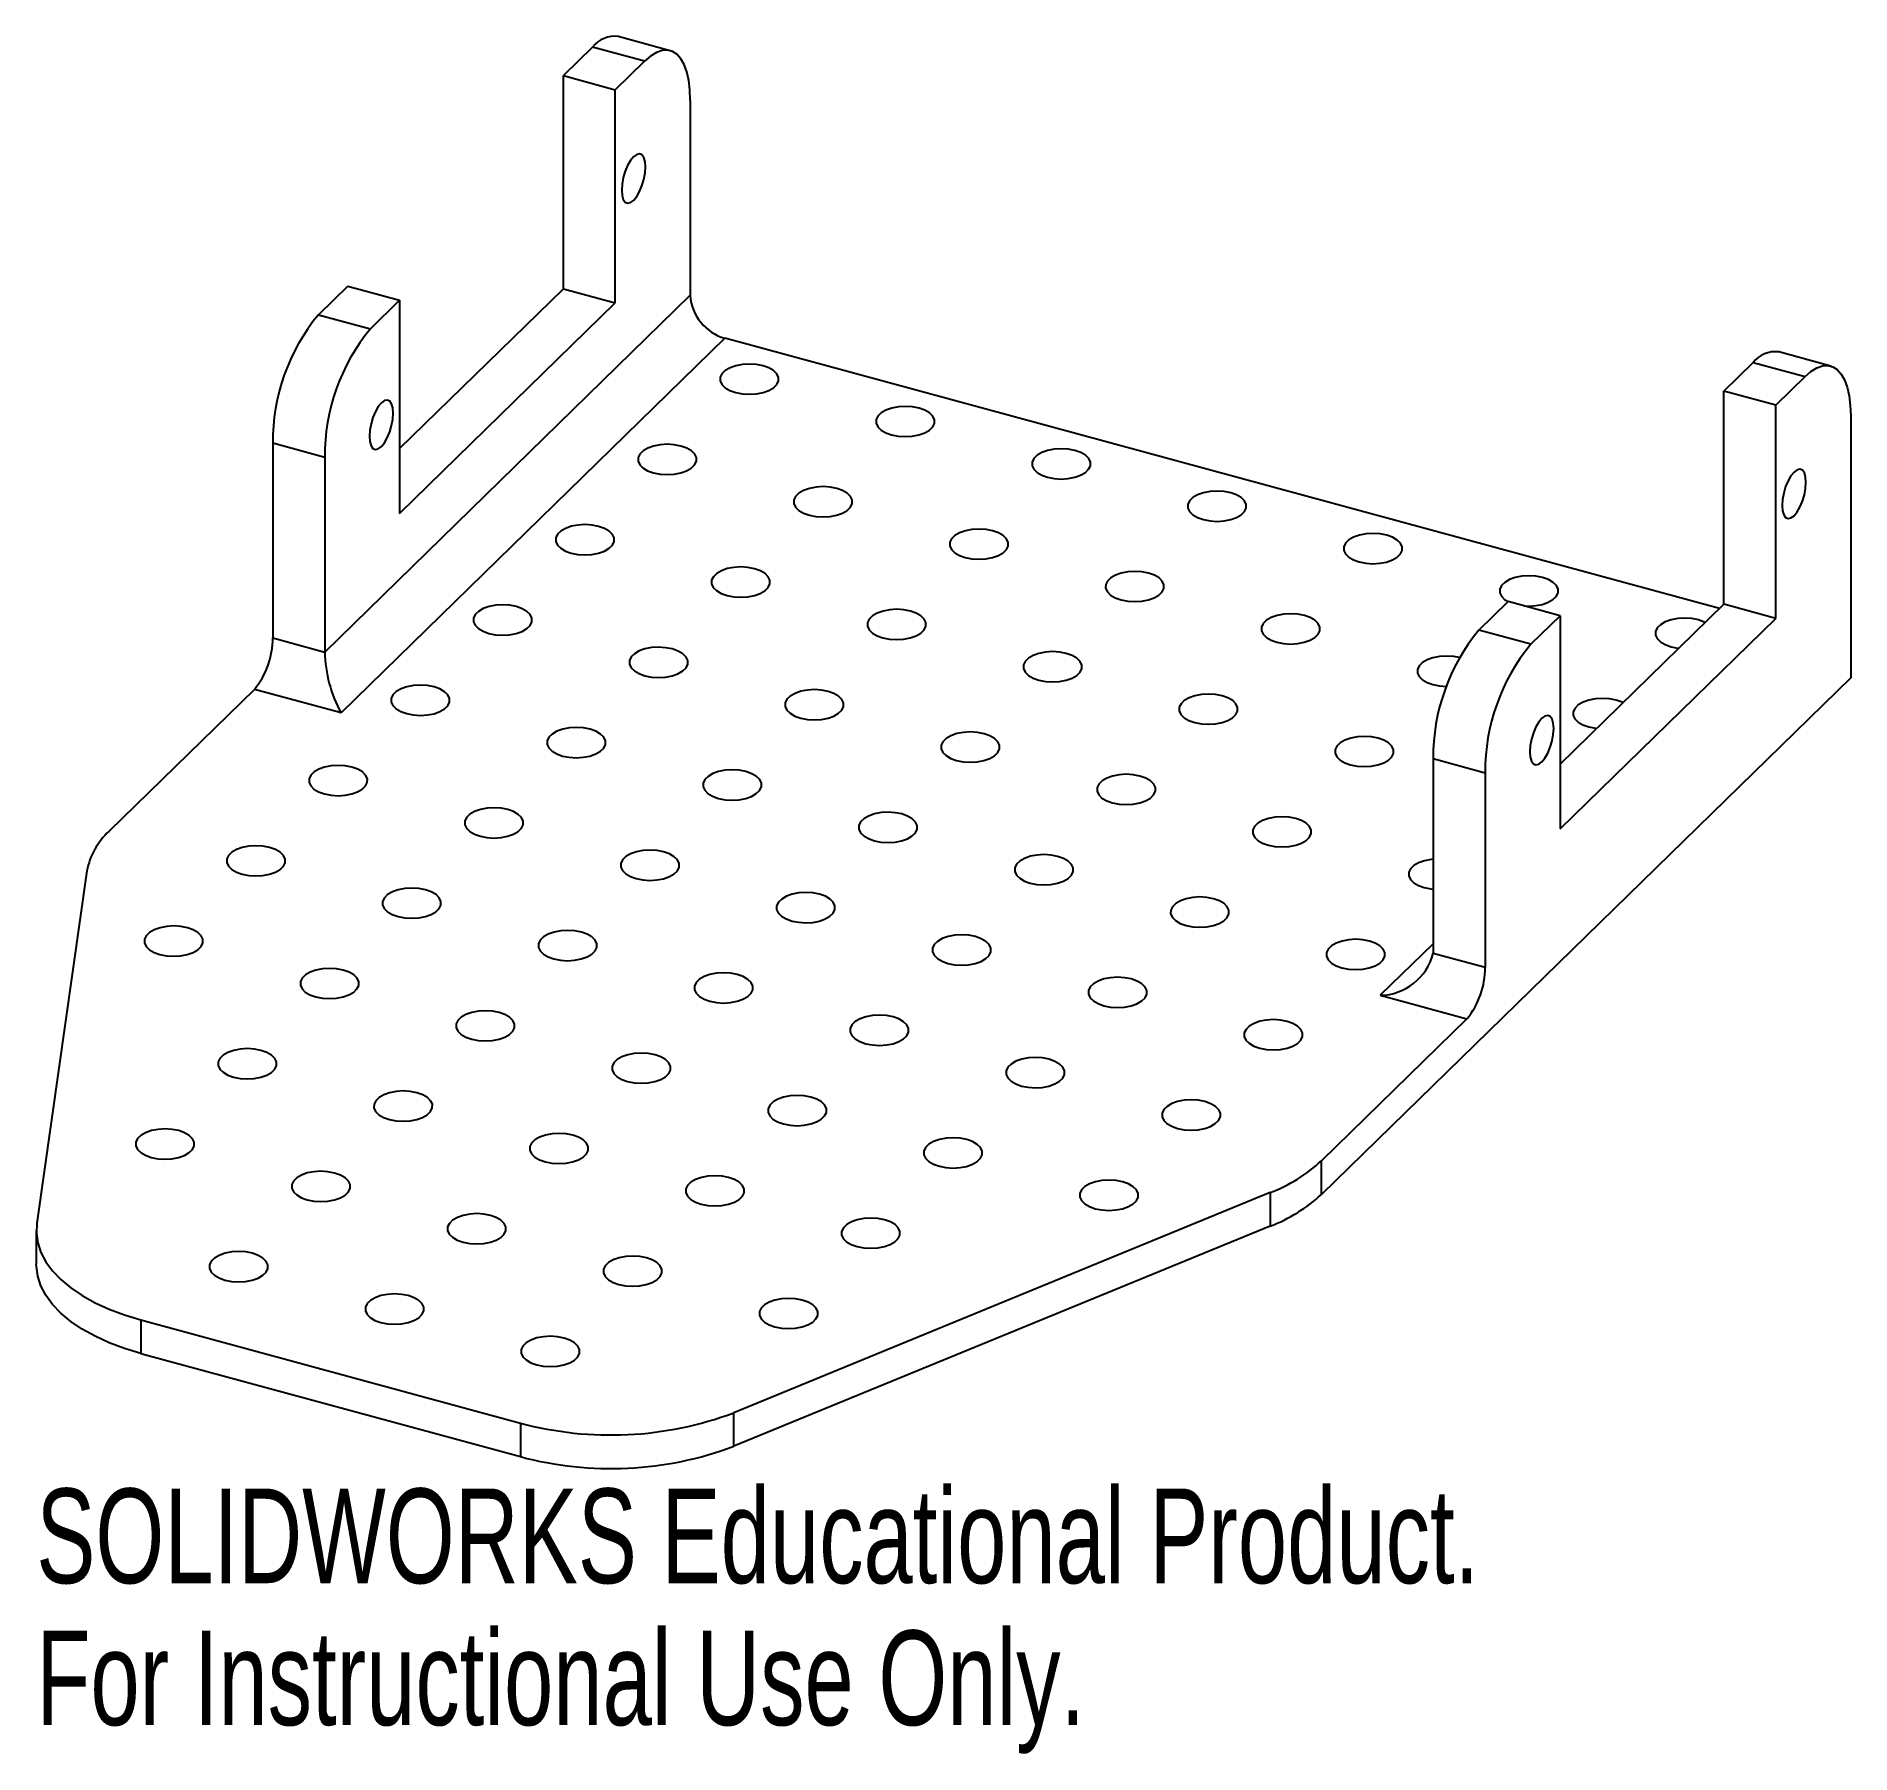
# Paper-space layout '_Trimetric' of a CAD drawing. Header units: millimetres. Extents: x -15.7 to 77, y -58.6 to 29.1.
import ezdxf

# ---------------------------------------------------------------- set-up
doc = ezdxf.new("R2010")
doc.units = ezdxf.units.MM
doc.styles.add('SLDTEXTSTYLE0', font='TXT', dxfattribs={"width": 0.7})

psp = doc.layouts.new('_Trimetric')

# ---------------------------------------------------------------- linework, layer by layer
at = {"color": 7, "linetype": 'Continuous', "lineweight": 25}
for p, q in [((16.697, 28.398), (14.043, 29.119)), ((12.732, 28.58), (11.239, 27.122)), ((15.385, 27.858), (12.732, 28.58)), ((13.892, 26.401), (15.385, 27.858)), ((11.239, 27.122), (13.892, 26.401)), ((11.239, 16.236), (11.239, 27.122)), ((13.892, 15.515), (13.892, 26.401)), ((17.719, 25.85), (17.719, 15.907)), ((0.225, 16.372), (-1.269, 14.914)), ((-0.949, -2.313), (17.719, 15.907)), ((0.225, 16.372), (2.878, 15.651)), ((2.878, 8.076), (11.239, 16.236)), ((11.239, 16.236), (13.892, 15.515)), ((-1.269, 14.914), (1.384, 14.193)), ((1.384, 14.193), (2.878, 15.651)), ((2.878, 15.651), (2.878, 4.765)), ((2.878, 4.765), (13.892, 15.515)), ((19.488, 13.712), (-0.114, -5.419)), ((70.269, -0.089), (19.488, 13.712)), ((75.953, 12.293), (73.299, 13.014)), ((70.495, 11.017), (71.988, 12.475)), ((71.988, 12.475), (74.641, 11.754)), ((74.641, 11.754), (73.148, 10.296)), ((73.148, 10.296), (70.495, 11.017)), ((70.495, 0.131), (70.495, 11.017)), ((73.148, -0.59), (73.148, 10.296)), ((76.975, 9.746), (76.975, -3.626)), ((-0.949, 7.63), (-3.602, 8.351)), ((-3.602, 8.351), (-3.602, -1.592)), ((-0.949, 7.63), (-0.949, -2.313)), ((57.987, -1.19), (59.481, 0.267)), ((62.134, -0.454), (59.481, 0.267)), ((62.134, -8.029), (70.495, 0.131)), ((73.148, -0.59), (70.495, 0.131)), ((62.134, -0.454), (60.64, -1.911)), ((62.134, -0.454), (62.134, -11.34)), ((62.134, -11.34), (73.148, -0.59)), ((-3.602, -1.592), (-0.949, -2.313)), ((60.64, -1.911), (57.987, -1.19)), ((76.975, -3.626), (49.949, -30.004)), ((-4.536, -4.218), (-11.96, -11.464)), ((-0.114, -5.419), (-4.536, -4.218)), ((55.654, -7.754), (58.307, -8.475)), ((55.654, -7.754), (55.654, -17.697)), ((58.307, -8.475), (58.307, -18.418)), ((-13.089, -13.491), (-15.649, -31.484)), ((58.307, -18.418), (55.654, -17.697)), ((52.951, -19.841), (57.374, -21.043)), ((57.374, -21.043), (49.949, -28.29)), ((49.949, -30.004), (49.949, -28.29)), ((47.337, -29.914), (19.943, -41.157)), ((47.337, -29.914), (47.337, -31.628)), ((-15.676, -31.86), (-15.676, -33.575)), ((47.337, -31.628), (19.943, -42.871)), ((-10.343, -36.416), (9.044, -41.684)), ((-10.343, -36.416), (-10.343, -38.13)), ((-10.343, -38.13), (9.044, -43.399)), ((9.044, -41.684), (9.044, -43.399)), ((19.943, -42.871), (19.943, -41.157))]:
    psp.add_line(p, q, dxfattribs=at)
at = {"color": 8, "linetype": 'Continuous', "lineweight": 25}
psp.add_line((55.654, -17.204), (52.951, -19.841), dxfattribs=at)
at = {"color": 7, "linetype": 'Continuous', "lineweight": 25, "flags": 128}
for points in [[(17.719, 25.85), (17.699, 26.39), (17.639, 26.882), (17.541, 27.317), (17.406, 27.688), (17.237, 27.989), (17.035, 28.214), (16.806, 28.359), (16.552, 28.423), (16.278, 28.404), (15.989, 28.302), (15.69, 28.119), (15.385, 27.858)], [(15.432, 22.461), (15.411, 22.729), (15.351, 22.939), (15.254, 23.076), (15.129, 23.13), (14.982, 23.098), (14.825, 22.983), (14.668, 22.792), (14.522, 22.538), (14.396, 22.238), (14.3, 21.913), (14.239, 21.585), (14.219, 21.277), (14.239, 21.008), (14.3, 20.799), (14.396, 20.662), (14.522, 20.608), (14.668, 20.639), (14.825, 20.755), (14.982, 20.946), (15.129, 21.2), (15.254, 21.5), (15.351, 21.825), (15.411, 22.152), (15.432, 22.461)], [(20.041, 10.941), (20.379, 10.875), (20.737, 10.852), (21.096, 10.874), (21.435, 10.939), (21.733, 11.045), (21.973, 11.184), (22.142, 11.349), (22.229, 11.53), (22.23, 11.716), (22.144, 11.897), (21.977, 12.062), (21.738, 12.201), (21.441, 12.308), (21.103, 12.374), (20.744, 12.397), (20.385, 12.375), (20.047, 12.309), (19.749, 12.204), (19.508, 12.065), (19.339, 11.9), (19.252, 11.719), (19.251, 11.533), (19.337, 11.352), (19.504, 11.187), (19.744, 11.047), (20.041, 10.941)], [(74.641, 11.754), (74.946, 12.015), (75.245, 12.197), (75.534, 12.299), (75.808, 12.319), (76.062, 12.255), (76.291, 12.109), (76.493, 11.884), (76.662, 11.583), (76.797, 11.212), (76.895, 10.777), (76.955, 10.286), (76.975, 9.746)], [(2.551, 9.889), (2.53, 10.157), (2.47, 10.367), (2.373, 10.503), (2.248, 10.558), (2.101, 10.526), (1.944, 10.411), (1.787, 10.22), (1.641, 9.966), (1.515, 9.666), (1.419, 9.341), (1.358, 9.013), (1.338, 8.705), (1.358, 8.436), (1.419, 8.227), (1.515, 8.09), (1.641, 8.036), (1.787, 8.067), (1.944, 8.182), (2.101, 8.374), (2.248, 8.628), (2.373, 8.928), (2.47, 9.252), (2.53, 9.58), (2.551, 9.889)], [(28, 8.778), (28.338, 8.711), (28.697, 8.688), (29.056, 8.711), (29.395, 8.776), (29.693, 8.882), (29.933, 9.021), (30.102, 9.185), (30.189, 9.366), (30.19, 9.552), (30.104, 9.733), (29.937, 9.898), (29.698, 10.038), (29.401, 10.144), (29.063, 10.211), (28.704, 10.234), (28.345, 10.212), (28.006, 10.146), (27.708, 10.04), (27.468, 9.901), (27.299, 9.737), (27.212, 9.556), (27.211, 9.37), (27.297, 9.189), (27.464, 9.024), (27.703, 8.884), (28, 8.778)], [(15.84, 6.842), (16.178, 6.775), (16.537, 6.752), (16.896, 6.774), (17.235, 6.84), (17.533, 6.945), (17.773, 7.084), (17.942, 7.249), (18.029, 7.43), (18.03, 7.616), (17.944, 7.797), (17.777, 7.962), (17.538, 8.102), (17.241, 8.208), (16.903, 8.274), (16.544, 8.297), (16.185, 8.275), (15.846, 8.21), (15.548, 8.104), (15.308, 7.965), (15.139, 7.8), (15.052, 7.62), (15.051, 7.433), (15.137, 7.252), (15.304, 7.087), (15.543, 6.948), (15.84, 6.842)], [(35.96, 6.614), (36.298, 6.548), (36.657, 6.525), (37.016, 6.547), (37.354, 6.613), (37.652, 6.718), (37.893, 6.857), (38.062, 7.022), (38.149, 7.203), (38.15, 7.389), (38.064, 7.57), (37.897, 7.735), (37.657, 7.875), (37.36, 7.981), (37.022, 8.047), (36.664, 8.07), (36.305, 8.048), (35.966, 7.983), (35.668, 7.877), (35.428, 7.738), (35.259, 7.573), (35.172, 7.393), (35.171, 7.206), (35.257, 7.025), (35.424, 6.86), (35.663, 6.721), (35.96, 6.614)], [(74.688, 6.356), (74.667, 6.625), (74.607, 6.834), (74.51, 6.971), (74.385, 7.025), (74.238, 6.994), (74.081, 6.879), (73.924, 6.687), (73.778, 6.433), (73.652, 6.134), (73.556, 5.809), (73.495, 5.481), (73.475, 5.172), (73.495, 4.904), (73.556, 4.694), (73.652, 4.558), (73.778, 4.503), (73.924, 4.535), (74.081, 4.65), (74.238, 4.841), (74.385, 5.095), (74.51, 5.395), (74.607, 5.72), (74.667, 6.048), (74.688, 6.356)], [(23.8, 4.678), (24.138, 4.612), (24.497, 4.589), (24.856, 4.611), (25.194, 4.677), (25.492, 4.782), (25.733, 4.921), (25.902, 5.086), (25.989, 5.267), (25.99, 5.453), (25.904, 5.634), (25.737, 5.799), (25.497, 5.939), (25.2, 6.045), (24.862, 6.111), (24.504, 6.134), (24.145, 6.112), (23.806, 6.046), (23.508, 5.941), (23.268, 5.802), (23.099, 5.637), (23.012, 5.456), (23.011, 5.27), (23.097, 5.089), (23.264, 4.924), (23.503, 4.784), (23.8, 4.678)], [(43.92, 4.451), (44.258, 4.385), (44.617, 4.362), (44.976, 4.384), (45.314, 4.45), (45.612, 4.555), (45.853, 4.694), (46.021, 4.859), (46.109, 5.04), (46.109, 5.226), (46.024, 5.407), (45.856, 5.572), (45.617, 5.712), (45.32, 5.818), (44.982, 5.884), (44.623, 5.907), (44.264, 5.885), (43.926, 5.819), (43.628, 5.714), (43.387, 5.575), (43.219, 5.41), (43.131, 5.229), (43.131, 5.043), (43.216, 4.862), (43.384, 4.697), (43.623, 4.557), (43.92, 4.451)], [(11.64, 2.742), (11.978, 2.675), (12.337, 2.653), (12.696, 2.675), (13.034, 2.74), (13.332, 2.846), (13.573, 2.985), (13.742, 3.15), (13.829, 3.33), (13.83, 3.517), (13.744, 3.698), (13.577, 3.863), (13.337, 4.002), (13.04, 4.108), (12.702, 4.175), (12.344, 4.198), (11.984, 4.176), (11.646, 4.11), (11.348, 4.005), (11.108, 3.865), (10.939, 3.701), (10.852, 3.52), (10.851, 3.334), (10.936, 3.153), (11.104, 2.988), (11.343, 2.848), (11.64, 2.742)], [(31.76, 2.515), (32.098, 2.448), (32.457, 2.426), (32.816, 2.448), (33.154, 2.513), (33.452, 2.619), (33.693, 2.758), (33.861, 2.923), (33.949, 3.103), (33.949, 3.29), (33.864, 3.471), (33.696, 3.636), (33.457, 3.775), (33.16, 3.881), (32.822, 3.948), (32.463, 3.971), (32.104, 3.949), (31.766, 3.883), (31.468, 3.778), (31.227, 3.638), (31.059, 3.474), (30.971, 3.293), (30.971, 3.107), (31.056, 2.926), (31.224, 2.761), (31.463, 2.621), (31.76, 2.515)], [(51.88, 2.288), (52.218, 2.221), (52.576, 2.199), (52.936, 2.221), (53.274, 2.286), (53.572, 2.392), (53.812, 2.531), (53.981, 2.696), (54.068, 2.876), (54.069, 3.063), (53.983, 3.244), (53.816, 3.409), (53.577, 3.548), (53.28, 3.654), (52.942, 3.721), (52.583, 3.744), (52.224, 3.722), (51.886, 3.656), (51.588, 3.551), (51.347, 3.411), (51.178, 3.247), (51.091, 3.066), (51.09, 2.88), (51.176, 2.699), (51.343, 2.534), (51.583, 2.394), (51.88, 2.288)], [(19.6, 0.579), (19.938, 0.512), (20.297, 0.489), (20.656, 0.511), (20.994, 0.577), (21.292, 0.682), (21.533, 0.822), (21.701, 0.986), (21.789, 1.167), (21.789, 1.353), (21.704, 1.534), (21.536, 1.699), (21.297, 1.839), (21, 1.945), (20.662, 2.012), (20.303, 2.034), (19.944, 2.012), (19.606, 1.947), (19.308, 1.841), (19.067, 1.702), (18.899, 1.537), (18.811, 1.357), (18.811, 1.17), (18.896, 0.99), (19.064, 0.824), (19.303, 0.685), (19.6, 0.579)], [(39.72, 0.352), (40.058, 0.285), (40.416, 0.262), (40.775, 0.284), (41.114, 0.35), (41.412, 0.455), (41.652, 0.595), (41.821, 0.759), (41.908, 0.94), (41.909, 1.126), (41.823, 1.307), (41.656, 1.472), (41.417, 1.612), (41.12, 1.718), (40.782, 1.785), (40.423, 1.807), (40.064, 1.785), (39.726, 1.72), (39.428, 1.614), (39.187, 1.475), (39.018, 1.31), (38.931, 1.13), (38.93, 0.943), (39.016, 0.763), (39.183, 0.597), (39.423, 0.458), (39.72, 0.352)], [(60.297, 0.045), (60.536, 0.035), (60.895, 0.057), (61.234, 0.123), (61.532, 0.228), (61.772, 0.368), (61.941, 0.532), (62.028, 0.713), (62.029, 0.899), (61.943, 1.08), (61.776, 1.245), (61.537, 1.385), (61.24, 1.491), (60.902, 1.558), (60.543, 1.58), (60.184, 1.558), (59.845, 1.493), (59.547, 1.387), (59.307, 1.248), (59.138, 1.083), (59.051, 0.903), (59.05, 0.716), (59.136, 0.536), (59.303, 0.37), (59.476, 0.263)], [(7.44, -1.358), (7.778, -1.424), (8.137, -1.447), (8.496, -1.425), (8.834, -1.359), (9.132, -1.254), (9.373, -1.115), (9.541, -0.95), (9.629, -0.769), (9.629, -0.583), (9.544, -0.402), (9.376, -0.237), (9.137, -0.097), (8.84, 0.009), (8.502, 0.075), (8.143, 0.098), (7.784, 0.076), (7.446, 0.01), (7.148, -0.095), (6.907, -0.234), (6.739, -0.399), (6.651, -0.58), (6.65, -0.766), (6.736, -0.947), (6.904, -1.112), (7.143, -1.252), (7.44, -1.358)], [(27.56, -1.585), (27.898, -1.651), (28.256, -1.674), (28.615, -1.652), (28.954, -1.586), (29.252, -1.481), (29.492, -1.342), (29.661, -1.177), (29.748, -0.996), (29.749, -0.81), (29.663, -0.629), (29.496, -0.464), (29.257, -0.324), (28.96, -0.218), (28.622, -0.152), (28.263, -0.129), (27.904, -0.151), (27.566, -0.217), (27.268, -0.322), (27.027, -0.461), (26.858, -0.626), (26.771, -0.807), (26.77, -0.993), (26.856, -1.174), (27.023, -1.339), (27.263, -1.479), (27.56, -1.585)], [(47.679, -1.812), (48.017, -1.878), (48.376, -1.901), (48.735, -1.879), (49.074, -1.813), (49.372, -1.708), (49.612, -1.569), (49.781, -1.404), (49.868, -1.223), (49.869, -1.037), (49.783, -0.856), (49.616, -0.691), (49.377, -0.551), (49.08, -0.445), (48.742, -0.379), (48.383, -0.356), (48.024, -0.378), (47.685, -0.444), (47.387, -0.549), (47.147, -0.688), (46.978, -0.853), (46.891, -1.034), (46.89, -1.22), (46.976, -1.401), (47.143, -1.566), (47.382, -1.706), (47.679, -1.812)], [(69.541, -0.799), (69.496, -0.778), (69.199, -0.672), (68.862, -0.606), (68.503, -0.583), (68.144, -0.605), (67.805, -0.671), (67.507, -0.776), (67.267, -0.915), (67.098, -1.08), (67.011, -1.261), (67.01, -1.447), (67.096, -1.628), (67.263, -1.793), (67.502, -1.933), (67.799, -2.039), (67.799, -2.039)], [(15.4, -3.521), (15.737, -3.587), (16.096, -3.61), (16.455, -3.588), (16.794, -3.523), (17.092, -3.417), (17.332, -3.278), (17.501, -3.113), (17.588, -2.933), (17.589, -2.746), (17.503, -2.565), (17.336, -2.4), (17.097, -2.261), (16.8, -2.154), (16.462, -2.088), (16.103, -2.065), (15.744, -2.087), (15.406, -2.153), (15.108, -2.258), (14.867, -2.397), (14.698, -2.562), (14.611, -2.743), (14.61, -2.929), (14.696, -3.11), (14.863, -3.275), (15.103, -3.415), (15.4, -3.521)], [(35.519, -3.748), (35.857, -3.814), (36.216, -3.837), (36.575, -3.815), (36.914, -3.75), (37.212, -3.644), (37.452, -3.505), (37.621, -3.34), (37.708, -3.16), (37.709, -2.973), (37.623, -2.792), (37.456, -2.627), (37.217, -2.488), (36.92, -2.381), (36.582, -2.315), (36.223, -2.292), (35.864, -2.314), (35.525, -2.38), (35.227, -2.485), (34.987, -2.624), (34.818, -2.789), (34.731, -2.97), (34.73, -3.156), (34.816, -3.337), (34.983, -3.502), (35.222, -3.642), (35.519, -3.748)], [(56.98, -2.593), (56.701, -2.542), (56.343, -2.519), (55.984, -2.541), (55.645, -2.607), (55.347, -2.712), (55.107, -2.851), (54.938, -3.016), (54.851, -3.197), (54.85, -3.383), (54.936, -3.564), (55.103, -3.729), (55.342, -3.869), (55.639, -3.975)], [(67.799, -2.039), (68.137, -2.105), (68.196, -2.112)], [(3.24, -5.457), (3.577, -5.524), (3.936, -5.547), (4.295, -5.524), (4.634, -5.459), (4.932, -5.353), (5.172, -5.214), (5.341, -5.05), (5.428, -4.869), (5.429, -4.683), (5.343, -4.502), (5.176, -4.337), (4.937, -4.197), (4.64, -4.091), (4.302, -4.024), (3.943, -4.001), (3.584, -4.023), (3.246, -4.089), (2.948, -4.195), (2.707, -4.334), (2.538, -4.498), (2.451, -4.679), (2.45, -4.865), (2.536, -5.046), (2.703, -5.211), (2.943, -5.351), (3.24, -5.457)], [(23.359, -5.684), (23.697, -5.751), (24.056, -5.774), (24.415, -5.752), (24.754, -5.686), (25.052, -5.58), (25.292, -5.441), (25.461, -5.277), (25.548, -5.096), (25.549, -4.91), (25.463, -4.729), (25.296, -4.564), (25.057, -4.424), (24.76, -4.318), (24.422, -4.251), (24.063, -4.228), (23.704, -4.25), (23.365, -4.316), (23.067, -4.422), (22.827, -4.561), (22.658, -4.725), (22.571, -4.906), (22.57, -5.092), (22.656, -5.273), (22.823, -5.438), (23.062, -5.578), (23.359, -5.684)], [(43.479, -5.911), (43.817, -5.978), (44.176, -6.001), (44.535, -5.979), (44.873, -5.913), (45.171, -5.807), (45.412, -5.668), (45.581, -5.504), (45.668, -5.323), (45.669, -5.137), (45.583, -4.956), (45.416, -4.791), (45.176, -4.651), (44.879, -4.545), (44.541, -4.478), (44.183, -4.455), (43.824, -4.477), (43.485, -4.543), (43.187, -4.649), (42.947, -4.788), (42.778, -4.952), (42.691, -5.133), (42.69, -5.319), (42.776, -5.5), (42.943, -5.665), (43.182, -5.805), (43.479, -5.911)], [(55.639, -3.975), (55.977, -4.041), (56.334, -4.064)], [(61.807, -6.216), (61.786, -5.947), (61.726, -5.738), (61.629, -5.601), (61.504, -5.547), (61.357, -5.578), (61.2, -5.693), (61.043, -5.885), (60.897, -6.139), (60.771, -6.438), (60.675, -6.763), (60.614, -7.091), (60.594, -7.4), (60.614, -7.668), (60.675, -7.878), (60.771, -8.014), (60.897, -8.069), (61.043, -8.037), (61.2, -7.922), (61.357, -7.731), (61.504, -7.477), (61.629, -7.177), (61.726, -6.852), (61.786, -6.524), (61.807, -6.216)], [(65.341, -4.899), (65.296, -4.878), (64.999, -4.772), (64.661, -4.705), (64.302, -4.682), (63.943, -4.704), (63.605, -4.77), (63.307, -4.876), (63.066, -5.015), (62.898, -5.179), (62.81, -5.36), (62.81, -5.546), (62.895, -5.727), (63.063, -5.892), (63.302, -6.032), (63.599, -6.138), (63.599, -6.138)], [(11.199, -7.621), (11.537, -7.687), (11.896, -7.71), (12.255, -7.688), (12.594, -7.622), (12.892, -7.517), (13.132, -7.378), (13.301, -7.213), (13.388, -7.032), (13.389, -6.846), (13.303, -6.665), (13.136, -6.5), (12.897, -6.36), (12.599, -6.254), (12.262, -6.188), (11.903, -6.165), (11.544, -6.187), (11.205, -6.252), (10.907, -6.358), (10.667, -6.497), (10.498, -6.662), (10.411, -6.842), (10.41, -7.029), (10.496, -7.21), (10.663, -7.375), (10.902, -7.514), (11.199, -7.621)], [(31.319, -7.848), (31.657, -7.914), (32.016, -7.937), (32.375, -7.915), (32.713, -7.849), (33.011, -7.744), (33.252, -7.605), (33.421, -7.44), (33.508, -7.259), (33.509, -7.073), (33.423, -6.892), (33.256, -6.727), (33.016, -6.587), (32.719, -6.481), (32.381, -6.415), (32.023, -6.392), (31.664, -6.414), (31.325, -6.479), (31.027, -6.585), (30.787, -6.724), (30.618, -6.889), (30.531, -7.069), (30.53, -7.256), (30.616, -7.437), (30.783, -7.602), (31.022, -7.741), (31.319, -7.848)], [(63.599, -6.138), (63.937, -6.205), (63.996, -6.212)], [(51.439, -8.075), (51.777, -8.141), (52.136, -8.164), (52.495, -8.142), (52.833, -8.076), (53.131, -7.971), (53.372, -7.832), (53.54, -7.667), (53.628, -7.486), (53.628, -7.3), (53.543, -7.119), (53.375, -6.954), (53.136, -6.814), (52.839, -6.708), (52.501, -6.642), (52.142, -6.619), (51.783, -6.641), (51.445, -6.706), (51.147, -6.812), (50.906, -6.951), (50.738, -7.116), (50.65, -7.296), (50.65, -7.483), (50.735, -7.664), (50.903, -7.829), (51.142, -7.968), (51.439, -8.075)], [(-0.961, -9.557), (-0.623, -9.623), (-0.264, -9.646), (0.095, -9.624), (0.434, -9.558), (0.732, -9.453), (0.972, -9.314), (1.141, -9.149), (1.228, -8.968), (1.229, -8.782), (1.143, -8.601), (0.976, -8.436), (0.737, -8.296), (0.439, -8.19), (0.102, -8.124), (-0.257, -8.101), (-0.616, -8.123), (-0.955, -8.189), (-1.253, -8.294), (-1.493, -8.433), (-1.662, -8.598), (-1.749, -8.779), (-1.75, -8.965), (-1.664, -9.146), (-1.497, -9.311), (-1.258, -9.451), (-0.961, -9.557)], [(19.159, -9.784), (19.497, -9.85), (19.856, -9.873), (20.215, -9.851), (20.553, -9.785), (20.851, -9.68), (21.092, -9.541), (21.261, -9.376), (21.348, -9.195), (21.349, -9.009), (21.263, -8.828), (21.096, -8.663), (20.856, -8.523), (20.559, -8.417), (20.221, -8.351), (19.863, -8.328), (19.503, -8.35), (19.165, -8.416), (18.867, -8.521), (18.627, -8.66), (18.458, -8.825), (18.371, -9.006), (18.37, -9.192), (18.456, -9.373), (18.623, -9.538), (18.862, -9.678), (19.159, -9.784)], [(39.279, -10.011), (39.617, -10.077), (39.976, -10.1), (40.335, -10.078), (40.673, -10.012), (40.971, -9.907), (41.212, -9.768), (41.38, -9.603), (41.468, -9.422), (41.468, -9.236), (41.383, -9.055), (41.215, -8.89), (40.976, -8.75), (40.679, -8.644), (40.341, -8.578), (39.982, -8.555), (39.623, -8.577), (39.285, -8.643), (38.987, -8.748), (38.746, -8.887), (38.578, -9.052), (38.49, -9.233), (38.49, -9.419), (38.575, -9.6), (38.743, -9.765), (38.982, -9.905), (39.279, -10.011)], [(6.999, -11.72), (7.337, -11.787), (7.696, -11.809), (8.055, -11.787), (8.393, -11.722), (8.691, -11.616), (8.932, -11.477), (9.101, -11.312), (9.188, -11.132), (9.189, -10.945), (9.103, -10.765), (8.936, -10.599), (8.696, -10.46), (8.399, -10.354), (8.061, -10.287), (7.703, -10.264), (7.343, -10.286), (7.005, -10.352), (6.707, -10.457), (6.467, -10.597), (6.298, -10.761), (6.211, -10.942), (6.21, -11.128), (6.295, -11.309), (6.463, -11.474), (6.702, -11.614), (6.999, -11.72)], [(27.119, -11.947), (27.457, -12.014), (27.816, -12.036), (28.175, -12.014), (28.513, -11.949), (28.811, -11.843), (29.052, -11.704), (29.22, -11.539), (29.308, -11.359), (29.308, -11.172), (29.223, -10.992), (29.055, -10.826), (28.816, -10.687), (28.519, -10.581), (28.181, -10.514), (27.822, -10.491), (27.463, -10.513), (27.125, -10.579), (26.827, -10.684), (26.586, -10.824), (26.418, -10.988), (26.33, -11.169), (26.33, -11.355), (26.415, -11.536), (26.583, -11.701), (26.822, -11.841), (27.119, -11.947)], [(47.239, -12.174), (47.577, -12.241), (47.935, -12.263), (48.294, -12.241), (48.633, -12.176), (48.931, -12.07), (49.171, -11.931), (49.34, -11.766), (49.427, -11.586), (49.428, -11.399), (49.342, -11.219), (49.175, -11.053), (48.936, -10.914), (48.639, -10.808), (48.301, -10.741), (47.942, -10.718), (47.583, -10.74), (47.245, -10.806), (46.947, -10.911), (46.706, -11.051), (46.537, -11.215), (46.45, -11.396), (46.449, -11.582), (46.535, -11.763), (46.702, -11.928), (46.942, -12.068), (47.239, -12.174)], [(-5.161, -13.656), (-4.823, -13.723), (-4.464, -13.746), (-4.105, -13.724), (-3.767, -13.658), (-3.469, -13.553), (-3.228, -13.413), (-3.059, -13.249), (-2.972, -13.068), (-2.971, -12.882), (-3.057, -12.701), (-3.224, -12.536), (-3.464, -12.396), (-3.761, -12.29), (-4.099, -12.223), (-4.457, -12.201), (-4.817, -12.223), (-5.155, -12.288), (-5.453, -12.394), (-5.693, -12.533), (-5.862, -12.698), (-5.949, -12.878), (-5.95, -13.065), (-5.865, -13.245), (-5.697, -13.411), (-5.458, -13.55), (-5.161, -13.656)], [(14.959, -13.883), (15.297, -13.95), (15.656, -13.973), (16.015, -13.951), (16.353, -13.885), (16.651, -13.78), (16.892, -13.64), (17.06, -13.476), (17.148, -13.295), (17.148, -13.109), (17.063, -12.928), (16.895, -12.763), (16.656, -12.623), (16.359, -12.517), (16.021, -12.45), (15.662, -12.428), (15.303, -12.45), (14.965, -12.515), (14.667, -12.621), (14.426, -12.76), (14.258, -12.925), (14.17, -13.105), (14.169, -13.292), (14.255, -13.472), (14.423, -13.638), (14.662, -13.777), (14.959, -13.883)], [(35.079, -14.11), (35.417, -14.177), (35.775, -14.2), (36.134, -14.178), (36.473, -14.112), (36.771, -14.007), (37.011, -13.867), (37.18, -13.703), (37.267, -13.522), (37.268, -13.336), (37.182, -13.155), (37.015, -12.99), (36.776, -12.85), (36.479, -12.744), (36.141, -12.677), (35.782, -12.655), (35.423, -12.677), (35.085, -12.742), (34.787, -12.848), (34.546, -12.987), (34.377, -13.152), (34.29, -13.332), (34.289, -13.519), (34.375, -13.699), (34.542, -13.865), (34.782, -14.004), (35.079, -14.11)], [(55.654, -12.892), (55.543, -12.904), (55.204, -12.969), (54.906, -13.075), (54.666, -13.214), (54.497, -13.379), (54.41, -13.559), (54.409, -13.746), (54.495, -13.926), (54.662, -14.092), (54.901, -14.231), (55.198, -14.337)], [(2.799, -15.82), (3.137, -15.886), (3.496, -15.909), (3.855, -15.887), (4.193, -15.821), (4.491, -15.716), (4.732, -15.577), (4.9, -15.412), (4.988, -15.231), (4.988, -15.045), (4.903, -14.864), (4.735, -14.699), (4.496, -14.559), (4.199, -14.453), (3.861, -14.387), (3.502, -14.364), (3.143, -14.386), (2.805, -14.452), (2.507, -14.557), (2.266, -14.696), (2.098, -14.861), (2.01, -15.042), (2.009, -15.228), (2.095, -15.409), (2.263, -15.574), (2.502, -15.714), (2.799, -15.82)], [(22.919, -16.047), (23.257, -16.113), (23.615, -16.136), (23.974, -16.114), (24.313, -16.048), (24.611, -15.943), (24.851, -15.804), (25.02, -15.639), (25.107, -15.458), (25.108, -15.272), (25.022, -15.091), (24.855, -14.926), (24.616, -14.786), (24.319, -14.68), (23.981, -14.614), (23.622, -14.591), (23.263, -14.613), (22.925, -14.679), (22.627, -14.784), (22.386, -14.923), (22.217, -15.088), (22.13, -15.269), (22.129, -15.455), (22.215, -15.636), (22.382, -15.801), (22.622, -15.941), (22.919, -16.047)], [(43.038, -16.274), (43.376, -16.34), (43.735, -16.363), (44.094, -16.341), (44.433, -16.275), (44.731, -16.17), (44.971, -16.031), (45.14, -15.866), (45.227, -15.685), (45.228, -15.499), (45.142, -15.318), (44.975, -15.153), (44.736, -15.013), (44.439, -14.907), (44.101, -14.841), (43.742, -14.818), (43.383, -14.84), (43.044, -14.906), (42.746, -15.011), (42.506, -15.15), (42.337, -15.315), (42.25, -15.496), (42.249, -15.682), (42.335, -15.863), (42.502, -16.028), (42.741, -16.168), (43.038, -16.274)], [(55.198, -14.337), (55.536, -14.404), (55.654, -14.416)], [(-9.361, -17.756), (-9.023, -17.822), (-8.664, -17.845), (-8.305, -17.823), (-7.967, -17.758), (-7.669, -17.652), (-7.429, -17.513), (-7.26, -17.348), (-7.172, -17.168), (-7.172, -16.981), (-7.257, -16.8), (-7.425, -16.635), (-7.664, -16.496), (-7.961, -16.389), (-8.299, -16.323), (-8.658, -16.3), (-9.017, -16.322), (-9.355, -16.388), (-9.653, -16.493), (-9.894, -16.632), (-10.062, -16.797), (-10.15, -16.978), (-10.151, -17.164), (-10.065, -17.345), (-9.897, -17.51), (-9.658, -17.65), (-9.361, -17.756)], [(10.759, -17.983), (11.096, -18.049), (11.455, -18.072), (11.814, -18.05), (12.153, -17.985), (12.451, -17.879), (12.691, -17.74), (12.86, -17.575), (12.947, -17.395), (12.948, -17.208), (12.862, -17.027), (12.695, -16.862), (12.456, -16.723), (12.159, -16.616), (11.821, -16.55), (11.462, -16.527), (11.103, -16.549), (10.765, -16.615), (10.467, -16.72), (10.226, -16.859), (10.057, -17.024), (9.97, -17.205), (9.969, -17.391), (10.055, -17.572), (10.222, -17.737), (10.462, -17.877), (10.759, -17.983)], [(30.878, -18.21), (31.216, -18.276), (31.575, -18.299), (31.934, -18.277), (32.273, -18.212), (32.571, -18.106), (32.811, -17.967), (32.98, -17.802), (33.067, -17.622), (33.068, -17.435), (32.982, -17.254), (32.815, -17.089), (32.576, -16.95), (32.279, -16.843), (31.941, -16.777), (31.582, -16.754), (31.223, -16.776), (30.884, -16.842), (30.586, -16.947), (30.346, -17.086), (30.177, -17.251), (30.09, -17.432), (30.089, -17.618), (30.175, -17.799), (30.342, -17.964), (30.581, -18.104), (30.878, -18.21)], [(50.998, -18.437), (51.336, -18.503), (51.695, -18.526), (52.054, -18.504), (52.392, -18.439), (52.69, -18.333), (52.931, -18.194), (53.1, -18.029), (53.187, -17.849), (53.188, -17.662), (53.102, -17.481), (52.935, -17.316), (52.695, -17.177), (52.398, -17.07), (52.06, -17.004), (51.702, -16.981), (51.343, -17.003), (51.004, -17.069), (50.706, -17.174), (50.466, -17.313), (50.297, -17.478), (50.21, -17.659), (50.209, -17.845), (50.295, -18.026), (50.462, -18.191), (50.701, -18.331), (50.998, -18.437)], [(-1.401, -19.919), (-1.064, -19.986), (-0.705, -20.009), (-0.346, -19.987), (-0.007, -19.921), (0.291, -19.815), (0.531, -19.676), (0.7, -19.512), (0.787, -19.331), (0.788, -19.145), (0.702, -18.964), (0.535, -18.799), (0.296, -18.659), (-0.001, -18.553), (-0.339, -18.486), (-0.698, -18.463), (-1.057, -18.485), (-1.395, -18.551), (-1.694, -18.657), (-1.934, -18.796), (-2.103, -18.96), (-2.19, -19.141), (-2.191, -19.327), (-2.105, -19.508), (-1.938, -19.673), (-1.699, -19.813), (-1.401, -19.919)], [(18.718, -20.146), (19.056, -20.213), (19.415, -20.236), (19.774, -20.214), (20.113, -20.148), (20.411, -20.042), (20.651, -19.903), (20.82, -19.739), (20.907, -19.558), (20.908, -19.372), (20.822, -19.191), (20.655, -19.026), (20.416, -18.886), (20.119, -18.78), (19.781, -18.713), (19.422, -18.69), (19.063, -18.713), (18.724, -18.778), (18.426, -18.884), (18.186, -19.023), (18.017, -19.187), (17.93, -19.368), (17.929, -19.554), (18.015, -19.735), (18.182, -19.9), (18.421, -20.04), (18.718, -20.146)], [(38.838, -20.373), (39.176, -20.44), (39.535, -20.463), (39.894, -20.441), (40.232, -20.375), (40.53, -20.269), (40.771, -20.13), (40.94, -19.966), (41.027, -19.785), (41.028, -19.599), (40.942, -19.418), (40.775, -19.253), (40.535, -19.113), (40.238, -19.007), (39.9, -18.94), (39.542, -18.917), (39.183, -18.94), (38.844, -19.005), (38.546, -19.111), (38.306, -19.25), (38.137, -19.414), (38.05, -19.595), (38.049, -19.781), (38.135, -19.962), (38.302, -20.127), (38.541, -20.267), (38.838, -20.373)], [(6.558, -22.083), (6.896, -22.149), (7.255, -22.172), (7.614, -22.15), (7.953, -22.084), (8.251, -21.979), (8.491, -21.84), (8.66, -21.675), (8.747, -21.494), (8.748, -21.308), (8.662, -21.127), (8.495, -20.962), (8.256, -20.822), (7.958, -20.716), (7.621, -20.65), (7.262, -20.627), (6.903, -20.649), (6.564, -20.714), (6.266, -20.82), (6.026, -20.959), (5.857, -21.124), (5.77, -21.304), (5.769, -21.491), (5.855, -21.672), (6.022, -21.837), (6.261, -21.976), (6.558, -22.083)], [(26.678, -22.31), (27.016, -22.376), (27.375, -22.399), (27.734, -22.377), (28.072, -22.311), (28.37, -22.206), (28.611, -22.067), (28.78, -21.902), (28.867, -21.721), (28.868, -21.535), (28.782, -21.354), (28.615, -21.189), (28.375, -21.049), (28.078, -20.943), (27.74, -20.877), (27.382, -20.854), (27.022, -20.876), (26.684, -20.941), (26.386, -21.047), (26.146, -21.186), (25.977, -21.351), (25.89, -21.531), (25.889, -21.718), (25.975, -21.899), (26.142, -22.064), (26.381, -22.203), (26.678, -22.31)], [(46.798, -22.537), (47.136, -22.603), (47.495, -22.626), (47.854, -22.604), (48.192, -22.538), (48.49, -22.433), (48.731, -22.294), (48.899, -22.129), (48.987, -21.948), (48.987, -21.762), (48.902, -21.581), (48.734, -21.416), (48.495, -21.276), (48.198, -21.17), (47.86, -21.104), (47.501, -21.081), (47.142, -21.103), (46.804, -21.168), (46.506, -21.274), (46.265, -21.413), (46.097, -21.578), (46.009, -21.758), (46.009, -21.945), (46.094, -22.126), (46.262, -22.291), (46.501, -22.43), (46.798, -22.537)], [(-5.602, -24.019), (-5.264, -24.085), (-4.905, -24.108), (-4.546, -24.086), (-4.207, -24.02), (-3.909, -23.915), (-3.669, -23.776), (-3.5, -23.611), (-3.413, -23.43), (-3.412, -23.244), (-3.498, -23.063), (-3.665, -22.898), (-3.904, -22.758), (-4.202, -22.652), (-4.539, -22.586), (-4.898, -22.563), (-5.257, -22.585), (-5.596, -22.651), (-5.894, -22.756), (-6.134, -22.895), (-6.303, -23.06), (-6.39, -23.241), (-6.391, -23.427), (-6.305, -23.608), (-6.138, -23.773), (-5.899, -23.913), (-5.602, -24.019)], [(14.518, -24.246), (14.856, -24.312), (15.215, -24.335), (15.574, -24.313), (15.912, -24.247), (16.21, -24.142), (16.451, -24.003), (16.62, -23.838), (16.707, -23.657), (16.708, -23.471), (16.622, -23.29), (16.455, -23.125), (16.215, -22.985), (15.918, -22.879), (15.58, -22.813), (15.222, -22.79), (14.862, -22.812), (14.524, -22.878), (14.226, -22.983), (13.986, -23.122), (13.817, -23.287), (13.73, -23.468), (13.729, -23.654), (13.814, -23.835), (13.982, -24), (14.221, -24.14), (14.518, -24.246)], [(34.638, -24.473), (34.976, -24.539), (35.335, -24.562), (35.694, -24.54), (36.032, -24.474), (36.33, -24.369), (36.571, -24.23), (36.739, -24.065), (36.827, -23.884), (36.827, -23.698), (36.742, -23.517), (36.574, -23.352), (36.335, -23.212), (36.038, -23.106), (35.7, -23.04), (35.341, -23.017), (34.982, -23.039), (34.644, -23.105), (34.346, -23.21), (34.105, -23.349), (33.937, -23.514), (33.849, -23.695), (33.849, -23.881), (33.934, -24.062), (34.102, -24.227), (34.341, -24.367), (34.638, -24.473)], [(2.358, -26.182), (2.696, -26.249), (3.055, -26.271), (3.414, -26.249), (3.752, -26.184), (4.05, -26.078), (4.291, -25.939), (4.46, -25.774), (4.547, -25.594), (4.548, -25.407), (4.462, -25.227), (4.295, -25.061), (4.055, -24.922), (3.758, -24.816), (3.42, -24.749), (3.062, -24.726), (2.702, -24.748), (2.364, -24.814), (2.066, -24.919), (1.826, -25.059), (1.657, -25.223), (1.57, -25.404), (1.569, -25.59), (1.654, -25.771), (1.822, -25.936), (2.061, -26.076), (2.358, -26.182)], [(22.478, -26.409), (22.816, -26.476), (23.175, -26.498), (23.534, -26.476), (23.872, -26.411), (24.17, -26.305), (24.411, -26.166), (24.579, -26.001), (24.667, -25.821), (24.667, -25.634), (24.582, -25.454), (24.414, -25.288), (24.175, -25.149), (23.878, -25.043), (23.54, -24.976), (23.181, -24.953), (22.822, -24.975), (22.484, -25.041), (22.186, -25.146), (21.945, -25.286), (21.777, -25.45), (21.689, -25.631), (21.689, -25.817), (21.774, -25.998), (21.942, -26.163), (22.181, -26.303), (22.478, -26.409)], [(42.598, -26.636), (42.936, -26.703), (43.294, -26.725), (43.653, -26.703), (43.992, -26.638), (44.29, -26.532), (44.53, -26.393), (44.699, -26.228), (44.786, -26.048), (44.787, -25.861), (44.701, -25.681), (44.534, -25.515), (44.295, -25.376), (43.998, -25.27), (43.66, -25.203), (43.301, -25.18), (42.942, -25.202), (42.604, -25.268), (42.306, -25.373), (42.065, -25.513), (41.896, -25.677), (41.809, -25.858), (41.808, -26.044), (41.894, -26.225), (42.061, -26.39), (42.301, -26.53), (42.598, -26.636)], [(-9.802, -28.118), (-9.464, -28.185), (-9.105, -28.208), (-8.746, -28.186), (-8.408, -28.12), (-8.11, -28.015), (-7.869, -27.875), (-7.701, -27.711), (-7.613, -27.53), (-7.612, -27.344), (-7.698, -27.163), (-7.865, -26.998), (-8.105, -26.858), (-8.402, -26.752), (-8.74, -26.685), (-9.098, -26.663), (-9.458, -26.685), (-9.796, -26.75), (-10.094, -26.856), (-10.334, -26.995), (-10.503, -27.16), (-10.59, -27.34), (-10.591, -27.527), (-10.506, -27.708), (-10.338, -27.873), (-10.099, -28.012), (-9.802, -28.118)], [(10.318, -28.345), (10.656, -28.412), (11.015, -28.435), (11.374, -28.413), (11.712, -28.347), (12.01, -28.242), (12.251, -28.102), (12.419, -27.938), (12.507, -27.757), (12.507, -27.571), (12.422, -27.39), (12.254, -27.225), (12.015, -27.085), (11.718, -26.979), (11.38, -26.912), (11.021, -26.89), (10.662, -26.912), (10.324, -26.977), (10.026, -27.083), (9.785, -27.222), (9.617, -27.387), (9.529, -27.567), (9.528, -27.754), (9.614, -27.935), (9.782, -28.1), (10.021, -28.239), (10.318, -28.345)], [(30.438, -28.572), (30.776, -28.639), (31.134, -28.662), (31.493, -28.64), (31.832, -28.574), (32.13, -28.469), (32.37, -28.329), (32.539, -28.165), (32.626, -27.984), (32.627, -27.798), (32.541, -27.617), (32.374, -27.452), (32.135, -27.312), (31.838, -27.206), (31.5, -27.139), (31.141, -27.117), (30.782, -27.139), (30.444, -27.204), (30.146, -27.31), (29.905, -27.449), (29.736, -27.614), (29.649, -27.794), (29.648, -27.981), (29.734, -28.162), (29.901, -28.327), (30.141, -28.466), (30.438, -28.572)], [(-1.842, -30.282), (-1.504, -30.348), (-1.145, -30.371), (-0.786, -30.349), (-0.448, -30.283), (-0.15, -30.178), (0.09, -30.039), (0.259, -29.874), (0.347, -29.693), (0.347, -29.507), (0.262, -29.326), (0.094, -29.161), (-0.145, -29.021), (-0.442, -28.915), (-0.78, -28.849), (-1.139, -28.826), (-1.498, -28.848), (-1.836, -28.914), (-2.134, -29.019), (-2.375, -29.158), (-2.543, -29.323), (-2.631, -29.504), (-2.632, -29.69), (-2.546, -29.871), (-2.378, -30.036), (-2.139, -30.176), (-1.842, -30.282)], [(18.278, -30.509), (18.615, -30.575), (18.974, -30.598), (19.333, -30.576), (19.672, -30.51), (19.97, -30.405), (20.21, -30.266), (20.379, -30.101), (20.466, -29.92), (20.467, -29.734), (20.381, -29.553), (20.214, -29.388), (19.975, -29.248), (19.678, -29.142), (19.34, -29.076), (18.981, -29.053), (18.622, -29.075), (18.284, -29.141), (17.986, -29.246), (17.745, -29.385), (17.576, -29.55), (17.489, -29.731), (17.488, -29.917), (17.574, -30.098), (17.741, -30.263), (17.981, -30.403), (18.278, -30.509)], [(38.397, -30.736), (38.735, -30.802), (39.094, -30.825), (39.453, -30.803), (39.792, -30.737), (40.09, -30.632), (40.33, -30.493), (40.499, -30.328), (40.586, -30.147), (40.587, -29.961), (40.501, -29.78), (40.334, -29.615), (40.095, -29.475), (39.798, -29.369), (39.46, -29.303), (39.101, -29.28), (38.742, -29.302), (38.403, -29.368), (38.105, -29.473), (37.865, -29.612), (37.696, -29.777), (37.609, -29.958), (37.608, -30.144), (37.694, -30.325), (37.861, -30.49), (38.1, -30.63), (38.397, -30.736)], [(-15.649, -31.484), (-15.673, -31.981), (-15.604, -32.477), (-15.442, -32.967), (-15.19, -33.446), (-14.849, -33.911), (-14.422, -34.357), (-13.914, -34.78), (-13.33, -35.175), (-12.674, -35.539), (-11.953, -35.87), (-11.173, -36.163), (-10.343, -36.416)], [(6.118, -32.445), (6.455, -32.511), (6.814, -32.534), (7.173, -32.512), (7.512, -32.447), (7.81, -32.341), (8.05, -32.202), (8.219, -32.037), (8.306, -31.857), (8.307, -31.67), (8.221, -31.489), (8.054, -31.324), (7.815, -31.185), (7.518, -31.078), (7.18, -31.012), (6.821, -30.989), (6.462, -31.011), (6.124, -31.077), (5.826, -31.182), (5.585, -31.321), (5.416, -31.486), (5.329, -31.667), (5.328, -31.853), (5.414, -32.034), (5.581, -32.199), (5.821, -32.339), (6.118, -32.445)], [(26.237, -32.672), (26.575, -32.738), (26.934, -32.761), (27.293, -32.739), (27.632, -32.674), (27.93, -32.568), (28.17, -32.429), (28.339, -32.264), (28.426, -32.084), (28.427, -31.897), (28.341, -31.716), (28.174, -31.551), (27.935, -31.412), (27.638, -31.306), (27.3, -31.239), (26.941, -31.216), (26.582, -31.238), (26.243, -31.304), (25.945, -31.409), (25.705, -31.548), (25.536, -31.713), (25.449, -31.894), (25.448, -32.08), (25.534, -32.261), (25.701, -32.426), (25.94, -32.566), (26.237, -32.672)], [(-6.042, -34.381), (-5.705, -34.448), (-5.346, -34.471), (-4.987, -34.449), (-4.648, -34.383), (-4.35, -34.277), (-4.11, -34.138), (-3.941, -33.974), (-3.854, -33.793), (-3.853, -33.607), (-3.939, -33.426), (-4.106, -33.261), (-4.345, -33.121), (-4.642, -33.015), (-4.98, -32.948), (-5.339, -32.925), (-5.698, -32.948), (-6.036, -33.013), (-6.335, -33.119), (-6.575, -33.258), (-6.744, -33.422), (-6.831, -33.603), (-6.832, -33.789), (-6.746, -33.97), (-6.579, -34.135), (-6.34, -34.275), (-6.042, -34.381)], [(14.077, -34.608), (14.415, -34.675), (14.774, -34.698), (15.133, -34.676), (15.472, -34.61), (15.77, -34.504), (16.01, -34.365), (16.179, -34.201), (16.266, -34.02), (16.267, -33.834), (16.181, -33.653), (16.014, -33.488), (15.775, -33.348), (15.477, -33.242), (15.14, -33.175), (14.781, -33.153), (14.422, -33.175), (14.083, -33.24), (13.785, -33.346), (13.545, -33.485), (13.376, -33.649), (13.289, -33.83), (13.288, -34.016), (13.374, -34.197), (13.541, -34.363), (13.78, -34.502), (14.077, -34.608)], [(-10.343, -38.13), (-11.173, -37.877), (-11.953, -37.584), (-12.674, -37.254), (-13.33, -36.889), (-13.914, -36.494), (-14.422, -36.071), (-14.849, -35.626), (-15.19, -35.161), (-15.442, -34.681), (-15.604, -34.191), (-15.673, -33.695), (-15.676, -33.575)], [(1.917, -36.545), (2.255, -36.611), (2.614, -36.634), (2.973, -36.612), (3.312, -36.546), (3.61, -36.441), (3.85, -36.302), (4.019, -36.137), (4.106, -35.956), (4.107, -35.77), (4.021, -35.589), (3.854, -35.424), (3.615, -35.284), (3.317, -35.178), (2.98, -35.112), (2.621, -35.089), (2.262, -35.111), (1.923, -35.176), (1.625, -35.282), (1.385, -35.421), (1.216, -35.586), (1.129, -35.767), (1.128, -35.953), (1.214, -36.134), (1.381, -36.299), (1.62, -36.438), (1.917, -36.545)], [(22.037, -36.772), (22.375, -36.838), (22.734, -36.861), (23.093, -36.839), (23.431, -36.773), (23.729, -36.668), (23.97, -36.529), (24.139, -36.364), (24.226, -36.183), (24.227, -35.997), (24.141, -35.816), (23.974, -35.651), (23.734, -35.511), (23.437, -35.405), (23.099, -35.339), (22.741, -35.316), (22.381, -35.338), (22.043, -35.403), (21.745, -35.509), (21.505, -35.648), (21.336, -35.813), (21.249, -35.994), (21.248, -36.18), (21.334, -36.361), (21.501, -36.526), (21.74, -36.665), (22.037, -36.772)], [(9.877, -38.708), (10.215, -38.774), (10.574, -38.797), (10.933, -38.775), (11.271, -38.71), (11.569, -38.604), (11.81, -38.465), (11.979, -38.3), (12.066, -38.119), (12.067, -37.933), (11.981, -37.752), (11.814, -37.587), (11.574, -37.448), (11.277, -37.341), (10.939, -37.275), (10.581, -37.252), (10.221, -37.274), (9.883, -37.34), (9.585, -37.445), (9.345, -37.584), (9.176, -37.749), (9.089, -37.93), (9.088, -38.116), (9.173, -38.297), (9.341, -38.462), (9.58, -38.602), (9.877, -38.708)]]:
    psp.add_lwpolyline(points, dxfattribs=at)
at = {"color": 7, "linetype": 'Continuous', "lineweight": 25}
for centre, radius, start, end in [((13.847, 27.733), 1.4, 81.91756, 142.7818), ((20.143, 16.051), 2.429, 183.39156, 254.33381), ((6.622, 8.412), 10.225, 140.51294, 180.34344), ((9.276, 7.691), 10.225, 140.51294, 180.34344), ((73.125, 11.574), 1.451, 83.1051, 141.59426), ((-7.692, -1.617), 4.09, 320.51294, 0.34344), ((65.878, -7.692), 10.225, 140.51294, 180.34344), ((5.923, -2.13), 6.875, 181.52548, 208.5837), ((68.532, -8.413), 10.225, 140.51294, 180.34344), ((-9.556, -14.131), 3.59, 132.0315, 169.73806), ((52.891, -16.991), 2.851, 271.20659, 345.66791), ((54.217, -18.442), 4.09, 320.51294, 0.34344), ((44.399, -22.276), 8.183, 291.04054, 312.70676), ((44.399, -23.991), 8.183, 291.04054, 312.70676), ((13.67, -24.402), 17.891, 255.0137, 290.52487), ((13.67, -26.116), 17.891, 255.0137, 290.52487)]:
    psp.add_arc(centre, radius, start, end, dxfattribs=at)

# ---------------------------------------------------------------- texts
at = {"color": 7, "linetype": 'Continuous', "char_height": 4.83362, "attachment_point": 1, "style": 'SLDTEXTSTYLE0'}
for s, insert in [('SOLIDWORKS Educational Product.', (-15.676, -45.027)), ('For Instructional Use Only.', (-15.676, -52.277))]:
    psp.add_mtext(s, dxfattribs=dict(at, insert=insert))

doc.saveas('drawing.dxf')
